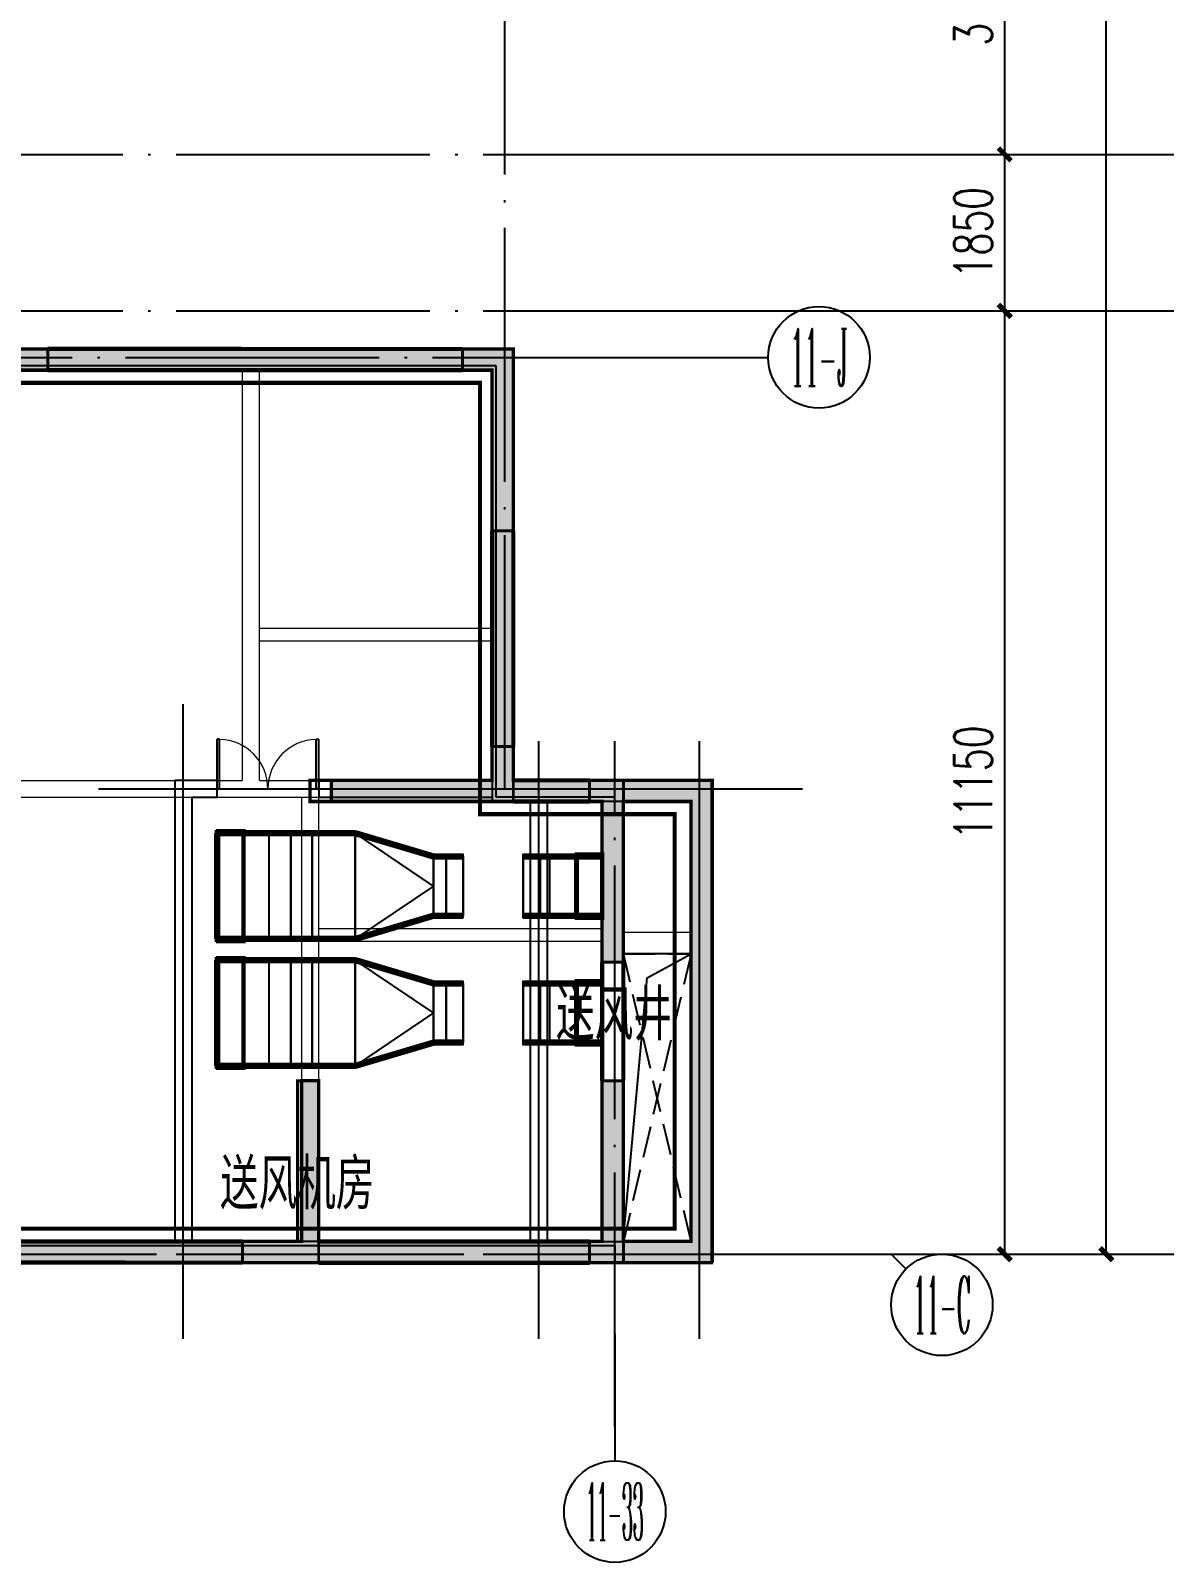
# Model space of a CAD drawing. Extents: x 290727 to 13733020, y 1731457 to 3643100.
# Drawn here: x 729460 to 742855, y 2138036 to 2156142 of the extents above; entities that cross this region are included whole.
import ezdxf
from ezdxf.enums import TextEntityAlignment as Align

# ---------------------------------------------------------------- set-up
doc = ezdxf.new("R2010")
doc.units = 0
doc.header["$LTSCALE"] = 10
for name, pattern in [('DASH', [0.35, 0.25, -0.1]), ('DASHED', [0.75, 0.5, -0.25]), ('DOTE', [2.42, 2, -0.2, 0.02, -0.2])]:
    doc.linetypes.add(name, pattern=pattern)
doc.layers.get('0').update_dxf_attribs({"linetype": 'CONTINUOUS'})
for name, color, linetype in [('AXIS', 3, 'CONTINUOUS'), ('AXIS_TEXT', 7, 'CONTINUOUS'), ('BEAM_CON', 4, 'CONTINUOUS'), ('BEAM_CONT', 4, 'CONTINUOUS'), ('BEAM_DASH', 144, 'DASHED'), ('BEAM_SE', 144, 'DASHED'), ('DOTE', 8, 'DOTE'), ('DUCT-送风法兰', 2, 'CONTINUOUS'), ('DUCT-送风管', 4, 'CONTINUOUS'), ('DUCT-送风管端线', 2, 'CONTINUOUS'), ('pl', 7, 'CONTINUOUS'), ('PUB_HATCH', 8, 'CONTINUOUS'), ('WALL', 255, 'CONTINUOUS'), ('WINDOW', 4, 'CONTINUOUS'), ('作业图', 4, 'CONTINUOUS'), ('文字', 4, 'CONTINUOUS'), ('暖通留洞', 201, 'CONTINUOUS'), ('洞口边线', 7, 'CONTINUOUS'), ('防火分区示意线', 4, 'CONTINUOUS'), ('防火分区线', 7, 'CONTINUOUS'), ('风井', 211, 'CONTINUOUS')]:
    doc.layers.add(name, color=color, linetype=linetype)
doc.layers.add('DIM_MODI', color=6, linetype='CONTINUOUS', plot=False)
doc.layers.add('S_ConcWall', color=8, linetype='CONTINUOUS', lineweight=35)
doc.layers.get('0').off()
doc.styles.add('_TCH_AXIS', font='COMPLEX', dxfattribs={"bigfont": 'GBCBIG'})
doc.styles.add('_TCH_DIM_T3', font='SIMPLEX', dxfattribs={"width": 0.705882, "bigfont": 'GBCBIG'})
doc.styles.add('COMPLEX', font='COMPLEX')
doc.styles.add('HNSJY', font='HNSJY-07', dxfattribs={"width": 0.8, "bigfont": 'HNSJY-HZ'})
doc.dimstyles.new('_TCH_ARCH&&150', dxfattribs={"dimtxt": 446.25, "dimasz": 150, "dimexe": 375, "dimexo": 450, "dimgap": 150, "dimtad": 1, "dimdec": 0, "dimzin": 0, "dimdsep": 46, "dimtxsty": '_TCH_DIM_T3', "dimblk": 'ARCHTICK', "dimcen": 0.09, "dimclrt": 7, "dimazin": 2, "dimtfac": 1, "dimtdec": 0, "dimtix": 1, "dimtmove": 2, "dimatfit": 3, "dimfxl": 1, "dimtolj": 1, "dimtzin": 0, "dimarcsym": 0})

# ---------------------------------------------------------------- blocks, each defined once
blk = doc.blocks.new('_ArchTick')
at = {"color": 0, "linetype": 'ByBlock', "const_width": 0.4}
blk.add_lwpolyline([(-0.5, -0.5), (0.5, 0.5)], dxfattribs=at)
blk = doc.blocks.new('*D81')
at = {"layer": 'AXIS', "color": 0, "linetype": 'Continuous', "lineweight": -2, "transparency": 16777216}
for p, q in [((252741, 112042), (257616, 112042)), ((257241, 15242), (257241, 112042)), ((252741, 15242), (257616, 15242))]:
    blk.add_line(p, q, dxfattribs=at)
at = {"layer": 'AXIS', "color": 0, "linetype": 'Continuous', "lineweight": -2, "transparency": 16777216, "xscale": 150, "yscale": 150, "zscale": 150}
for p, rotation in [((257241, 112042), 90), ((257241, 15242), 270)]:
    blk.add_blockref('_ArchTick', p, dxfattribs=dict(at, rotation=rotation))
at = {"layer": 'AXIS', "color": 7, "linetype": 'Continuous', "transparency": 16777216, "insert": (256868, 63642), "char_height": 446.2, "attachment_point": 5, "rotation": 90, "style": '_TCH_DIM_T3'}
blk.add_mtext('\\A1;96800', dxfattribs=at)
blk = doc.blocks.new('*D82')
at = {"layer": 'AXIS', "color": 0, "linetype": 'Continuous', "lineweight": -2, "transparency": 16777216}
for p, q in [((252741, 26392), (256416, 26392)), ((256041, 15242), (256041, 26392)), ((252741, 15242), (256416, 15242))]:
    blk.add_line(p, q, dxfattribs=at)
at = {"layer": 'AXIS', "color": 0, "linetype": 'Continuous', "lineweight": -2, "transparency": 16777216, "xscale": 150, "yscale": 150, "zscale": 150}
for p, rotation in [((256041, 26392), 90), ((256041, 15242), 270)]:
    blk.add_blockref('_ArchTick', p, dxfattribs=dict(at, rotation=rotation))
at = {"layer": 'AXIS', "color": 7, "linetype": 'Continuous', "transparency": 16777216, "insert": (255668, 20817), "char_height": 446.2, "attachment_point": 5, "rotation": 90, "style": '_TCH_DIM_T3'}
blk.add_mtext('\\A1;11150', dxfattribs=at)
blk = doc.blocks.new('*D83')
at = {"layer": 'AXIS', "color": 0, "linetype": 'Continuous', "lineweight": -2, "transparency": 16777216}
for p, q in [((252741, 28242), (256416, 28242)), ((256041, 26392), (256041, 28242)), ((252741, 26392), (256416, 26392))]:
    blk.add_line(p, q, dxfattribs=at)
at = {"layer": 'AXIS', "color": 0, "linetype": 'Continuous', "lineweight": -2, "transparency": 16777216, "xscale": 150, "yscale": 150, "zscale": 150}
for p, rotation in [((256041, 28242), 90), ((256041, 26392), 270)]:
    blk.add_blockref('_ArchTick', p, dxfattribs=dict(at, rotation=rotation))
at = {"layer": 'AXIS', "color": 7, "linetype": 'Continuous', "transparency": 16777216, "insert": (255668, 27317), "char_height": 446.2, "attachment_point": 5, "rotation": 90, "style": '_TCH_DIM_T3'}
blk.add_mtext('\\A1;1850', dxfattribs=at)
blk = doc.blocks.new('*D84')
at = {"layer": 'AXIS', "color": 0, "linetype": 'Continuous', "lineweight": -2, "transparency": 16777216}
for p, q in [((252741, 31892), (256416, 31892)), ((256041, 28242), (256041, 31892)), ((252741, 28242), (256416, 28242))]:
    blk.add_line(p, q, dxfattribs=at)
at = {"layer": 'AXIS', "color": 0, "linetype": 'Continuous', "lineweight": -2, "transparency": 16777216, "xscale": 150, "yscale": 150, "zscale": 150}
for p, rotation in [((256041, 31892), 90), ((256041, 28242), 270)]:
    blk.add_blockref('_ArchTick', p, dxfattribs=dict(at, rotation=rotation))
at = {"layer": 'AXIS', "color": 7, "linetype": 'Continuous', "transparency": 16777216, "insert": (255668, 30067), "char_height": 446.2, "attachment_point": 5, "rotation": 90, "style": '_TCH_DIM_T3'}
blk.add_mtext('\\A1;3650', dxfattribs=at)
blk = doc.blocks.new('A$C682E2834')
h = blk.add_hatch(color=0)
h.dxf.hatch_style = 1
h.paths.add_polyline_path([(30400, 7900), (30600, 7900), (30600, 7500), (30800, 7500), (30800, 7900), (33000, 7899), (33000, 7500), (33200, 7500), (33200, 7900), (33200, 7900), (33200, 8099), (30600, 8100), (30400, 8100)])
edge = h.paths.add_edge_path(flags=16)
edge.add_line((11800, 7900), (11800, 7500))
h.paths.add_polyline_path([(9600, 7900), (11800, 7900)], flags=17)
h.paths.add_polyline_path([(21425, 250), (21600, 250), (21600, 0), (21175, 0), (21000, 0), (21000, 250), (21175, 250), (21175, 2150), (21425, 2150)])
h.paths.add_polyline_path([(42350, 2149), (42600, 2149), (42600, 0), (42200, 0), (42200, 250), (42350, 250)])
h.paths.add_polyline_path([(42600, 3549), (42350, 3549), (42350, 5450), (42200, 5450), (42200, 5700), (42600, 5700)])
h.paths.add_polyline_path([(40700, 10549), (40700, 10799), (41300, 10799), (41300, 8649), (41050, 8649), (41050, 10549)])
h.paths.add_polyline_path([(39150, 5450), (39150, 5700), (41050, 5700), (41050, 6099), (41300, 6099), (41300, 5450)])
h.paths.add_polyline_path([(35100, 12949), (35100, 13199), (35400, 13199), (35400, 10799), (35800, 10799), (35800, 10549), (35150, 10549), (35150, 12949)])
h.paths.add_polyline_path([(28700, 13200), (28700, 12950), (28650, 12950), (28650, 10550), (28000, 10550), (28000, 10800), (28400, 10800), (28400, 13200)])
h.paths.add_polyline_path([(22750, 8650), (22500, 8650), (22500, 10800), (23100, 10800), (23100, 10550), (22750, 10550)])
h.paths.add_polyline_path([(24650, 5700), (24650, 5450), (22500, 5450), (22500, 6050), (22750, 6050), (22750, 5700)])
h.paths.add_polyline_path([(25700, 250), (25700, 0), (24800, 0), (24800, 2150), (25050, 2150), (25050, 250)])
h.paths.add_polyline_path([(32024, 0), (31300, 0), (31300, 250), (31774, 250), (31775, 2150), (32025, 2150), (32024, 250), (32500, 250), (32500, 0)])
h.paths.add_polyline_path([(29000, 5700), (29000, 5500), (28400, 5500), (28400, 7250), (28600, 7250), (28600, 5700)])
h.paths.add_polyline_path([(34800, 5500), (34800, 5700), (35200, 5700), (35200, 7249), (35400, 7249), (35400, 5500)])
h.paths.add_polyline_path([(30000, 12950), (30000, 13200), (30600, 13200), (30600, 9400), (30400, 9400), (30400, 12950)])
h.paths.add_polyline_path([(33200, 9399), (33400, 9399), (33400, 12949), (33800, 12949), (33800, 13199), (33200, 13199)])
h.paths.add_polyline_path([(38100, 0), (38100, 250), (38750, 250), (38750, 2149), (39000, 2149), (39000, 0)])
h.paths.add_polyline_path([(35025, 2149), (34775, 2149), (34775, 4199), (35025, 4199)])
h.paths.add_polyline_path([(29025, 2150), (28775, 2150), (28775, 4200), (29025, 4200)])
h.paths.add_polyline_path([(1900, 10800), (1900, 10550), (1550, 10550), (1550, 8650), (1300, 8650), (1300, 10800)])
h.paths.add_polyline_path([(3450, 5700), (3450, 5450), (1300, 5450), (1300, 6100), (1550, 6100), (1550, 5700)])
h.paths.add_polyline_path([(20100, 8650), (19850, 8650), (19850, 10550), (19500, 10550), (19500, 10800), (20100, 10800)])
h.paths.add_polyline_path([(13900, 12950), (13900, 13200), (14200, 13200), (14200, 10800), (14600, 10800), (14600, 10550), (13950, 10550), (13950, 12950)])
h.paths.add_polyline_path([(7500, 13200), (7500, 12950), (7450, 12950), (7450, 10550), (6800, 10550), (6800, 10800), (7200, 10800), (7200, 13200)])
h.paths.add_polyline_path([(17950, 5450), (17950, 5700), (19850, 5700), (19850, 6050), (20100, 6050), (20100, 5450)])
h.paths.add_polyline_path([(16900, 0), (16900, 250), (17550, 250), (17550, 2150), (17800, 2150), (17800, 0)])
h.paths.add_polyline_path([(10575, 0), (10100, 0), (10100, 250), (10575, 250), (10575, 2150), (10825, 2150), (10825, 250), (11300, 250), (11300, 0)])
h.paths.add_polyline_path([(400, 5700), (400, 5450), (250, 5450), (250, 3550), (0, 3550), (0, 5700)])
h.paths.add_polyline_path([(400, 250), (400, 0), (0, 0), (0, 2150), (250, 2150), (250, 250)])
h.paths.add_polyline_path([(13600, 5500), (13600, 5700), (14000, 5700), (14000, 7250), (14200, 7250), (14200, 5500)])
h.paths.add_polyline_path([(7800, 5700), (7800, 5500), (7200, 5500), (7200, 7250), (7400, 7250), (7400, 5700)])
h.paths.add_polyline_path([(12600, 13200), (12600, 12950), (12200, 12950), (12200, 9400), (12000, 9400), (12000, 13200)])
h.paths.add_polyline_path([(9200, 9400), (9200, 12950), (8800, 12950), (8800, 13200), (9400, 13200), (9400, 9400)])
h.paths.add_polyline_path([(4500, 250), (4500, 0), (3600, 0), (3600, 2150), (3850, 2150), (3850, 250)])
h.paths.add_polyline_path([(7825, 2150), (7575, 2150), (7575, 4200), (7825, 4200)])
h.paths.add_polyline_path([(13825, 2150), (13575, 2150), (13575, 4200), (13825, 4200)])
edge = h.paths.add_edge_path()
edge.add_line((12000, 8100), (12200, 8100))
edge.add_line((12200, 8100), (12200, 7900))
edge.add_line((12200, 7900), (12000, 7900))
edge.add_line((9400, 8100), (9200, 8100))
edge.add_line((9200, 8100), (9200, 7900))
edge.add_line((9200, 7900), (9400, 7900))
edge.add_line((9400, 7900), (9400, 7500))
edge.add_line((9400, 7500), (9600, 7500))
edge.add_line((9600, 7500), (9600, 7900))
edge.add_line((12000, 8100), (9400, 8100))
edge.add_line((11800, 7500), (12000, 7500))
edge.add_line((12000, 7500), (12000, 7900))
at = {"layer": 'S_ConcWall', "color": 0, "lineweight": 35, "ltscale": 1}
for p, q in [((35400, 10799), (35800, 10799)), ((35800, 10799), (35800, 10549)), ((40700, 10799), (41300, 10799)), ((40700, 10549), (40700, 10799)), ((41300, 10799), (41300, 8649)), ((35800, 10549), (35150, 10549)), ((41050, 10549), (40700, 10549)), ((41050, 8649), (41050, 10549)), ((41300, 8649), (41050, 8649)), ((41050, 5700), (41050, 6099)), ((41050, 6099), (41300, 6099)), ((41300, 6099), (41300, 5450)), ((39150, 5700), (41050, 5700)), ((39150, 5450), (39150, 5700)), ((42200, 5450), (42200, 5700)), ((42200, 5700), (42600, 5700)), ((42600, 5700), (42600, 3549)), ((41300, 5450), (39150, 5450)), ((42350, 5450), (42200, 5450)), ((42350, 3549), (42350, 5450)), ((42600, 3549), (42350, 3549)), ((38750, 250), (38750, 2149)), ((38750, 2149), (39000, 2149)), ((39000, 2149), (39000, 0)), ((42350, 250), (42350, 2149)), ((42350, 2149), (42600, 2149)), ((42600, 2149), (42600, 0)), ((38100, 250), (38750, 250)), ((38100, 0), (38100, 250)), ((42200, 0), (42200, 250)), ((42200, 250), (42350, 250)), ((39000, 0), (38100, 0)), ((42600, 0), (42200, 0))]:
    blk.add_line(p, q, dxfattribs=at)
blk = doc.blocks.new('A$C26CF02E8')
at = {"layer": '风井', "linetype": 'DASH', "ltscale": 150}
for p, q in [((246715, 19665), (245915, 16265)), ((246715, 16265), (245915, 19665))]:
    blk.add_line(p, q, dxfattribs=at)
at = {"layer": '风井', "linetype": 'DASH', "ltscale": 150, "flags": 128}
blk.add_lwpolyline([(246715, 16265), (245915, 16265), (245915, 19665), (246715, 19665)], close=True, dxfattribs=at)
blk = doc.blocks.new('$DorLib2D$00000002')
for p, q in [((-0.5, 0), (-0.5, 0.4875)), ((-0.475, 0.4875), (-0.5, 0.4875)), ((-0.475, 0), (-0.475, 0.4875)), ((0.475, 0), (0.475, 0.4875)), ((0.475, 0.4875), (0.5, 0.4875)), ((0.5, 0), (0.5, 0.4875)), ((-0.5, 0), (-0.475, 0)), ((0.5, 0), (0.475, 0))]:
    blk.add_line(p, q)
at = {"lineweight": 13}
for centre, start, end in [((-0.4875, 0), 0, 88.53072), ((0.4875, 0), 91.46928, 180)]:
    blk.add_arc(centre, 0.4875, start, end, dxfattribs=at)
blk = doc.blocks.new('_AXISO')
blk.add_circle((0, 0), 0.5)
at = {"layer": 'AXIS_TEXT', "style": 'COMPLEX', "width": 1.041667}
blk.add_attdef('A', text='', height=0.56, dxfattribs=at).set_placement((-0.25, -0.28), (0.25, -0.28), align=Align.FIT)
blk = doc.blocks.new('11-l')
at = {"color": 0, "const_width": 50}
for points in [[(1023905, -795892), (1028805, -795893)], [(1028805, -796143), (1023905, -796142)], [(1029155, -798043), (1029155, -800593)], [(1029405, -800593), (1029405, -798043)], [(1029405, -800992), (1030305, -800992)], [(1030305, -801242), (1029405, -801242)], [(1030455, -803143), (1030455, -804543)], [(1030705, -803143), (1030705, -804543)], [(1026205, -806442), (1020605, -806442)], [(1030305, -806444), (1027105, -806444)], [(1020605, -806692), (1026205, -806693)], [(1027105, -806694), (1030305, -806694)]]:
    blk.add_lwpolyline(points, dxfattribs=at)
at = {"layer": 'BEAM_CON', "color": 0, "lineweight": 18, "ltscale": 1}
for p, q in [((1023905, -795892), (1026305, -795893)), ((1026305, -795893), (1027105, -795893)), ((1027105, -795893), (1028805, -795893)), ((1029405, -800593), (1029405, -798043)), ((1026405, -799342), (1029155, -799343)), ((1026455, -799342), (1029155, -799343)), ((1026405, -800992), (1027255, -800992)), ((1029405, -800992), (1030305, -800992)), ((1027105, -802742), (1030455, -802743)), ((1027105, -802742), (1030455, -802743)), ((1030705, -804543), (1030705, -803143)), ((1020605, -806692), (1026205, -806692)), ((1027105, -806692), (1030305, -806692))]:
    blk.add_line(p, q, dxfattribs=at)
at = {"layer": 'BEAM_SE', "color": 0, "lineweight": 18, "ltscale": 1}
for p, q in [((1023905, -796142), (1026305, -796143)), ((1026205, -800992), (1026205, -796143)), ((1026305, -796143), (1027105, -796143)), ((1026405, -800992), (1026405, -796143)), ((1027105, -796143), (1028805, -796143)), ((1029155, -800593), (1029155, -798043)), ((1026405, -799192), (1029155, -799193)), ((1023505, -800992), (1026205, -800992)), ((1023505, -801192), (1026305, -801192)), ((1026305, -801192), (1027255, -801192)), ((1026905, -804543), (1026905, -801192)), ((1027105, -804543), (1027105, -801192)), ((1029405, -801242), (1030305, -801242)), ((1027105, -802892), (1030455, -802893)), ((1030455, -804543), (1030455, -803143)), ((1020605, -806442), (1026205, -806442)), ((1027105, -806442), (1030305, -806442))]:
    blk.add_line(p, q, dxfattribs=at)
at = {"layer": 'S_ConcWall', "color": 0, "lineweight": 35, "ltscale": 1, "const_width": 35}
for points in [[(1023205, -793492), (1023505, -793492), (1023505, -795892), (1023905, -795892), (1023905, -796142), (1023255, -796142), (1023255, -793742), (1023205, -793742)], [(1028805, -795893), (1029405, -795893), (1029405, -798043), (1029155, -798043), (1029155, -796143), (1028805, -796143)], [(1027255, -800992), (1029155, -800992), (1029155, -800593), (1029405, -800593), (1029405, -801242), (1027255, -801242)], [(1030455, -803143), (1030455, -801242), (1030305, -801242), (1030305, -800992), (1030705, -800992), (1030705, -803143)], [(1026205, -806442), (1026855, -806442), (1026855, -804543), (1027105, -804543), (1027105, -806692), (1026205, -806692)], [(1030705, -804543), (1030705, -806692), (1030305, -806692), (1030305, -806442), (1030455, -806442), (1030455, -804543)]]:
    blk.add_lwpolyline(points, close=True, dxfattribs=at)
blk = doc.blocks.new('A$C7FBF512A')
at = {"layer": 'DUCT-送风法兰', "color": 0, "linetype": 'Continuous'}
for p, q in [((226962, -119744), (226962, -121054)), ((227212, -119744), (227212, -121054)), ((227722, -119744), (227722, -121054)), ((228647, -120019), (228647, -120779)), ((228795, -120019), (228795, -120779)), ((229905, -120779), (229905, -120019)), ((226962, -121244), (226962, -122554)), ((227212, -121244), (227212, -122554)), ((227722, -121244), (227722, -122554)), ((228647, -121519), (228647, -122279)), ((228795, -121519), (228795, -122279)), ((229905, -122279), (229905, -121519))]:
    blk.add_line(p, q, dxfattribs=at)
at = {"layer": 'DUCT-送风法兰', "color": 0, "linetype": 'ByBlock'}
for p, q in [((228795, -120019), (228795, -120779)), ((228995, -120779), (228995, -120019)), ((228795, -121519), (228795, -122279)), ((228995, -122279), (228995, -121519))]:
    blk.add_line(p, q, dxfattribs=at)
at = {"layer": 'DUCT-送风法兰', "color": 0}
for p, q in [((229705, -120779), (229705, -120019)), ((229905, -120779), (229905, -120019)), ((230019, -120779), (230019, -120019)), ((230320, -120779), (230320, -120019)), ((230639, -120779), (230639, -120019)), ((229705, -122279), (229705, -121519)), ((229905, -122279), (229905, -121519)), ((230019, -122279), (230019, -121519)), ((230320, -122279), (230320, -121519)), ((230639, -122279), (230639, -121519))]:
    blk.add_line(p, q, dxfattribs=at)
at = {"layer": 'DUCT-送风管', "color": 0, "linetype": 'Continuous'}
for p, q in [((228647, -120399), (227722, -119774)), ((228647, -120399), (227722, -121024)), ((228647, -121899), (227722, -121274)), ((228647, -121899), (227722, -122524))]:
    blk.add_line(p, q, dxfattribs=at)
at = {"layer": 'DUCT-送风管', "color": 0, "linetype": 'Continuous', "const_width": 75}
for points in [[(226402, -119774), (226061, -119774)], [(228647, -120049), (227722, -119774)], [(228647, -120749), (227722, -121024)], [(226061, -121024), (226402, -121024)], [(226402, -121274), (226061, -121274)], [(228647, -121549), (227722, -121274)], [(228647, -122249), (227722, -122524)], [(226061, -122524), (226402, -122524)]]:
    blk.add_lwpolyline(points, dxfattribs=at)
at = {"layer": 'DUCT-送风管', "color": 0, "const_width": 75}
for points in [[(226402, -119774), (226702, -119774)], [(226962, -119774), (227212, -119774)], [(229705, -120049), (229905, -120049)], [(230019, -120049), (229906, -120049)], [(230019, -120049), (230319, -120049)], [(230639, -120049), (230320, -120049)], [(229905, -120749), (229705, -120749)], [(229906, -120749), (230019, -120749)], [(230319, -120749), (230019, -120749)], [(230320, -120749), (230639, -120749)], [(226702, -121024), (226402, -121024)], [(227212, -121024), (226962, -121024)], [(226402, -121274), (226702, -121274)], [(226962, -121274), (227212, -121274)], [(229705, -121549), (229905, -121549)], [(230019, -121549), (229906, -121549)], [(230019, -121549), (230319, -121549)], [(230639, -121549), (230320, -121549)], [(229905, -122249), (229705, -122249)], [(229906, -122249), (230019, -122249)], [(230319, -122249), (230019, -122249)], [(230320, -122249), (230639, -122249)], [(226702, -122524), (226402, -122524)], [(227212, -122524), (226962, -122524)]]:
    blk.add_lwpolyline(points, dxfattribs=at)
at = {"layer": 'DUCT-送风管', "color": 0, "linetype": 'ByBlock', "const_width": 75}
for points in [[(226962, -119774), (226702, -119774)], [(227722, -119774), (227212, -119774)], [(228795, -120049), (228647, -120049)], [(228795, -120049), (228995, -120049)], [(228647, -120749), (228795, -120749)], [(228995, -120749), (228795, -120749)], [(226702, -121024), (226962, -121024)], [(227212, -121024), (227722, -121024)], [(226962, -121274), (226702, -121274)], [(227722, -121274), (227212, -121274)], [(228795, -121549), (228647, -121549)], [(228795, -121549), (228995, -121549)], [(228647, -122249), (228795, -122249)], [(228995, -122249), (228795, -122249)], [(226702, -122524), (226962, -122524)], [(227212, -122524), (227722, -122524)]]:
    blk.add_lwpolyline(points, dxfattribs=at)
at = {"layer": 'DUCT-送风管端线', "color": 0, "linetype": 'Continuous'}
for p, q in [((226061, -119774), (226061, -121024)), ((226402, -121024), (226402, -119774)), ((227722, -119774), (227722, -121024)), ((228647, -120749), (228647, -120049)), ((226061, -121274), (226061, -122524)), ((226402, -122524), (226402, -121274)), ((227722, -121274), (227722, -122524)), ((228647, -122249), (228647, -121549))]:
    blk.add_line(p, q, dxfattribs=at)
at = {"layer": 'DUCT-送风管端线', "color": 0}
for p, q in [((226402, -119774), (226402, -121024)), ((226702, -119774), (226702, -121024)), ((226962, -121024), (226962, -119774)), ((227212, -121024), (227212, -119774)), ((229705, -120049), (229705, -120749)), ((229905, -120049), (229905, -120749)), ((229906, -120049), (229906, -120749)), ((230019, -120749), (230019, -120049)), ((230019, -120749), (230019, -120049)), ((230319, -120749), (230319, -120049)), ((230320, -120049), (230320, -120749)), ((230639, -120749), (230639, -120049)), ((226402, -121274), (226402, -122524)), ((226702, -121274), (226702, -122524)), ((226962, -122524), (226962, -121274)), ((227212, -122524), (227212, -121274)), ((229705, -121549), (229705, -122249)), ((229905, -121549), (229905, -122249)), ((229906, -121549), (229906, -122249)), ((230019, -122249), (230019, -121549)), ((230019, -122249), (230019, -121549)), ((230319, -122249), (230319, -121549)), ((230320, -121549), (230320, -122249)), ((230639, -122249), (230639, -121549))]:
    blk.add_line(p, q, dxfattribs=at)
at = {"layer": 'DUCT-送风管端线', "color": 0, "linetype": 'ByBlock'}
for p, q in [((226702, -119774), (226702, -121024)), ((226962, -121024), (226962, -119774)), ((227212, -119774), (227212, -121024)), ((227722, -121024), (227722, -119774)), ((228647, -120049), (228647, -120749)), ((228795, -120049), (228795, -120749)), ((228795, -120749), (228795, -120049)), ((228995, -120049), (228995, -120749)), ((226702, -121274), (226702, -122524)), ((226962, -122524), (226962, -121274)), ((227212, -121274), (227212, -122524)), ((227722, -122524), (227722, -121274)), ((228647, -121549), (228647, -122249)), ((228795, -121549), (228795, -122249)), ((228795, -122249), (228795, -121549)), ((228995, -121549), (228995, -122249))]:
    blk.add_line(p, q, dxfattribs=at)
at = {"layer": '暖通留洞', "color": 0, "lineweight": 0, "const_width": 50, "elevation": 6000}
for points in [[(226102, -121049), (226102, -119749), (226402, -119749), (226402, -121049)], [(226102, -122549), (226102, -121249), (226402, -121249), (226402, -122549)]]:
    blk.add_lwpolyline(points, close=True, dxfattribs=at)
at = {"layer": '暖通留洞', "color": 0, "lineweight": 0, "const_width": 50}
for points in [[(230339, -120774), (230339, -120024), (230639, -120024), (230639, -120774)], [(230339, -122274), (230339, -121524), (230639, -121524), (230639, -122274)]]:
    blk.add_lwpolyline(points, close=True, dxfattribs=at)
blk = doc.blocks.new('梁图-10.22')
at = {"color": 0}
blk.add_lwpolyline([(-1417924, 185808), (-1373224, 185798), (-1373224, 191499), (-1375574, 191499), (-1375574, 196598), (-1381474, 196599), (-1381474, 198999), (-1388474, 198999), (-1388474, 196599), (-1402674, 196599), (-1402674, 198999), (-1409674, 198999), (-1409674, 196599), (-1415574, 196599), (-1415574, 191501), (-1417924, 191501), (-1417924, 185808)], dxfattribs=at)
at = {"layer": 'BEAM_CONT', "color": 0, "lineweight": 18}
blk.add_line((-1374274, 189458), (-1373474, 189458), dxfattribs=at)
at = {"layer": 'BEAM_DASH', "color": 0, "lineweight": 18}
blk.add_line((-1373474, 189708), (-1374274, 189708), dxfattribs=at)
at = {"layer": 'WALL', "color": 0, "const_width": 40}
for points in [[(-1373224, 185808), (-1373224, 191508), (-1375574, 191508), (-1375574, 196607), (-1381474, 196607), (-1381474, 199007), (-1392374, 199008)], [(-1386273, 198758), (-1383674, 198757), (-1383674, 195207), (-1383474, 195207), (-1383474, 198757), (-1381724, 198757), (-1381724, 196357), (-1375824, 196357), (-1375824, 191508), (-1377974, 191508), (-1377974, 191258), (-1374524, 191258), (-1374524, 186058), (-1377874, 186058), (-1377874, 187957), (-1378074, 187957), (-1378074, 186058), (-1384875, 186058), (-1384874, 187958), (-1385074, 187958), (-1385075, 186058), (-1391874, 186058), (-1391874, 187908), (-1392074, 187908), (-1392074, 186058), (-1399074, 186058), (-1399074, 187908), (-1399274, 187908), (-1399274, 186058), (-1406074, 186058), (-1406074, 187958), (-1406274, 187958), (-1406274, 186058), (-1413074, 186058), (-1413074, 187958), (-1413274, 187958), (-1413274, 186058), (-1416624, 186058), (-1416624, 191258), (-1413074, 191258), (-1413074, 191508), (-1415324, 191508), (-1415324, 196358), (-1414974, 196358), (-1414974, 196608), (-1415324, 196608), (-1415324, 198658)], [(-1417924, 191508), (-1417924, 185808), (-1373224, 185808)]]:
    blk.add_lwpolyline(points, dxfattribs=at)
blk.add_lwpolyline([(-1374274, 191258), (-1373474, 191258), (-1373474, 186058), (-1374274, 186058)], close=True, dxfattribs=at)
at = {"layer": '洞口边线', "color": 0}
blk.add_lwpolyline([(-1373474, 189458), (-1374274, 189458), (-1374274, 186058), (-1373991, 189175), (-1373474, 189458)], close=True, dxfattribs=at)
blk = doc.blocks.new('A$C55C93FC2')
at = {"layer": 'AXIS', "linetype": 'Continuous'}
for p, q in [((252290.8, 28242.4), (258290.8, 28242.4)), ((252290.8, 26392.4), (258290.8, 26392.4)), ((252290.8, 15242.4), (258290.8, 15242.4))]:
    blk.add_line(p, q, dxfattribs=at)
at = {"layer": 'DOTE', "linetype": 'DOTE', "ltscale": 150}
for p, q in [((10299.5, 28242.4), (252290.8, 28242.4)), ((10299.5, 26392.4), (252290.8, 26392.4)), ((10299.5, 15242.4), (252290.8, 15242.4))]:
    blk.add_line(p, q, dxfattribs=at)
at = {"layer": 'AXIS', "linetype": 'Continuous'}
for p1, p2, distance, picture, middle in [((252290.8, 15242.4), (252290.8, 112042.4), -4950, '*D81', (256867.7, 63642.4)), ((252290.8, 28242.4), (252290.8, 31892.4), -3750, '*D84', (255667.7, 30067.4)), ((252290.8, 26392.4), (252290.8, 28242.4), -3750, '*D83', (255667.7, 27317.4)), ((252290.8, 15242.4), (252290.8, 26392.4), -3750, '*D82', (255667.7, 20817.4))]:
    dim = blk.add_aligned_dim(p1=p1, p2=p2, distance=distance, dimstyle='_TCH_ARCH&&150', dxfattribs=at)
    dim.commit()
    dim.dimension.update_dxf_attribs({"geometry": picture, "text_midpoint": middle})
blk = doc.blocks.new('车库建筑作业图')
at = {"layer": 'PUB_HATCH', "linetype": 'Continuous'}
for points in [[(729262, 2152380), (729062, 2152130), (734912, 2152130), (735162, 2152380)], [(735162, 2152380), (734912, 2152130), (734912, 2147030), (735162, 2147280)], [(735162, 2147280), (734912, 2147030), (735463, 2147030), (735463, 2147280)], [(737262, 2147030), (737512, 2147280), (735463, 2147280), (735463, 2147030)], [(737262, 2141830), (737512, 2141580), (737512, 2147280), (737262, 2147030)], [(731263, 2141580), (731263, 2141830), (715162, 2141830), (715162, 2141580)], [(735463, 2141580), (735463, 2141830), (731263, 2141830), (731263, 2141580)], [(735463, 2141830), (735463, 2141580), (737512, 2141580), (737262, 2141830)]]:
    blk.add_hatch(color=256, dxfattribs=at).paths.add_polyline_path(points)
at = {"layer": 'AXIS'}
for p, q in [((735062, 2154989), (735062, 2156489)), ((736675, 2152280), (738175, 2152280)), ((738126, 2141680), (739626, 2141680)), ((739802, 2141504), (739626, 2141680)), ((736362, 2140736), (736362, 2139236))]:
    blk.add_line(p, q, dxfattribs=at)
at = {"layer": 'DIM_MODI', "linetype": 'Continuous'}
for p, q in [((729263, 2152380), (735163, 2152380)), ((735163, 2152380), (735163, 2147280)), ((735163, 2147280), (737512, 2147280)), ((737512, 2147280), (737512, 2141580)), ((737512, 2141580), (692813, 2141580))]:
    blk.add_line(p, q, dxfattribs=at)
at = {"layer": 'DOTE', "ltscale": 150}
for p, q in [((735062, 2147180), (735062, 2154989)), ((694279, 2152280), (737691, 2152280)), ((736362, 2139643), (736362, 2147743)), ((691647, 2141680), (738999, 2141680))]:
    blk.add_line(p, q, dxfattribs=at)
at = {"layer": 'DOTE', "linetype": 'Continuous', "ltscale": 150}
for p, q in [((731263, 2140680), (731263, 2148180)), ((735463, 2140680), (735463, 2147743)), ((737362, 2140680), (737362, 2147743)), ((730263, 2147180), (738580, 2147180))]:
    blk.add_line(p, q, dxfattribs=at)
at = {"layer": 'WALL'}
for p, q in [((735162, 2152380), (729262, 2152380)), ((735162, 2147280), (735162, 2152380)), ((734962, 2152180), (729262, 2152180)), ((734962, 2147080), (734962, 2152180)), ((736362, 2147280), (735162, 2147280)), ((736362, 2147080), (736362, 2147280)), ((736362, 2147080), (734962, 2147080)), ((693962, 2141780), (736362, 2141780)), ((736362, 2141780), (736362, 2141580)), ((693962, 2141580), (736362, 2141580))]:
    blk.add_line(p, q, dxfattribs=at)
at = {"layer": 'WALL', "linetype": 'Continuous'}
for p, q in [((729262, 2152380), (735162, 2152380)), ((735162, 2152380), (735162, 2147280)), ((729062, 2152130), (734912, 2152130)), ((734912, 2152130), (734912, 2147030)), ((731663, 2147280), (731163, 2147280)), ((731163, 2147280), (731163, 2141830)), ((731663, 2147080), (731663, 2147280)), ((734912, 2147280), (732863, 2147280)), ((732863, 2147280), (732863, 2147080)), ((735162, 2147280), (735463, 2147280)), ((737512, 2147280), (735463, 2147280)), ((737512, 2141580), (737512, 2147280)), ((731363, 2147080), (731663, 2147080)), ((731363, 2147080), (731363, 2141830)), ((732863, 2147080), (734912, 2147080)), ((734912, 2147030), (735463, 2147030)), ((735363, 2147030), (735363, 2141830)), ((737262, 2147030), (735463, 2147030)), ((735563, 2147030), (735563, 2141830)), ((737262, 2141830), (737262, 2147030)), ((731263, 2141830), (715162, 2141830)), ((735463, 2141830), (731263, 2141830)), ((735463, 2141830), (737262, 2141830)), ((731263, 2141580), (715162, 2141580)), ((735463, 2141580), (731263, 2141580)), ((735463, 2141580), (737512, 2141580))]:
    blk.add_line(p, q, dxfattribs=at)
at = {"layer": '防火分区示意线', "linetype": 'DASH', "ltscale": 300, "const_width": 50}
blk.add_lwpolyline([(693219, 2141980), (737069, 2141980), (737069, 2146880), (734769, 2146880), (734769, 2151980), (728869, 2151980), (728869, 2155430), (724736, 2155430), (724736, 2154380), (717969, 2154379), (717969, 2172480), (707019, 2172480), (704382, 2172480), (700819, 2172480), (700819, 2171580), (698669, 2171580), (698669, 2157680), (695641, 2157680), (695569, 2157680), (695569, 2146880), (693219, 2146880)], close=True, dxfattribs=at)
at = {"layer": '防火分区线', "linetype": 'Continuous', "flags": 128}
blk.add_lwpolyline([(692813, 2141580), (737512, 2141580), (737512, 2147280), (735162, 2147280), (735162, 2152380), (729263, 2152380), (729263, 2155830), (724212, 2155830), (724212, 2154780), (718363, 2154779), (718363, 2172880), (707013, 2172880), (704376, 2172880), (700413, 2172880), (700413, 2171980), (698263, 2171980), (698263, 2158080), (695635, 2158080), (695362, 2158080), (695162, 2158080), (695162, 2147280), (692813, 2147280)], close=True, dxfattribs=at)
at = {"color": 8}
blk.add_blockref('A$C682E2834', (693862, 2141580), dxfattribs=at)
at = {"layer": 'AXIS'}
ref = blk.add_blockref('_AXISO', (738775, 2152280), dxfattribs=dict(at, xscale=1200, yscale=1200, zscale=1200))
ref.add_attrib('A', '11-J', dxfattribs={"layer": 'AXIS_TEXT', "height": 678.8, "style": '_TCH_AXIS', "width": 0.313433}).set_placement((738436, 2151940), (739114, 2151940), align=Align.FIT)
ref = blk.add_blockref('_AXISO', (740226, 2141080), dxfattribs=dict(at, xscale=1200, yscale=1200, zscale=1200))
ref.add_attrib('A', '11-C', dxfattribs={"layer": 'AXIS_TEXT', "height": 678.8, "style": '_TCH_AXIS', "width": 0.295775}).set_placement((739887, 2140740), (740566, 2140740), align=Align.FIT)
ref = blk.add_blockref('_AXISO', (736362, 2138636), dxfattribs=dict(at, xscale=1200, yscale=1200, zscale=1200))
ref.add_attrib('A', '11-33', dxfattribs={"layer": 'AXIS_TEXT', "height": 678.8, "style": '_TCH_AXIS', "width": 0.235955}).set_placement((736023, 2138297), (736702, 2138297), align=Align.FIT)
at = {"layer": 'WINDOW', "linetype": 'Continuous', "xscale": 1200, "yscale": 1200, "zscale": -1200}
blk.add_blockref('$DorLib2D$00000002', (732263, 2147180), dxfattribs=at)
at = {"layer": '文字', "linetype": 'Continuous'}
for name, p in [('A$C26CF02E8', (490548, 2125565)), ('A$C55C93FC2', (484928, 2126437))]:
    blk.add_blockref(name, p, dxfattribs=at)
at = {"layer": '文字', "linetype": 'Continuous', "style": 'HNSJY', "width": 0.8}
for s, p in [('送风井', (735667, 2144207)), ('送风机房', (731697, 2142207))]:
    blk.add_text(s, height=600, dxfattribs=at).set_placement(p)

msp = doc.modelspace()

# ---------------------------------------------------------------- block references
at = {"layer": 'pl', "color": 8, "linetype": 'ByBlock'}
msp.add_blockref('11-l', (-294242, 2948272, 0), dxfattribs=at)
at = {"layer": '作业图', "color": 8, "linetype": 'ByBlock', "extrusion": (8.37508e-20, 6.90696e-07, 1)}
msp.add_blockref('梁图-10.22', (2110736, 1955772, 0), dxfattribs=at)
at = {"layer": '作业图', "linetype": 'Continuous'}
msp.add_blockref('车库建筑作业图', (0, 0), dxfattribs=at)
at = {"layer": '文字', "color": 8}
msp.add_blockref('A$C7FBF512A', (505574, 2266429), dxfattribs=at)

doc.saveas('drawing.dxf')
